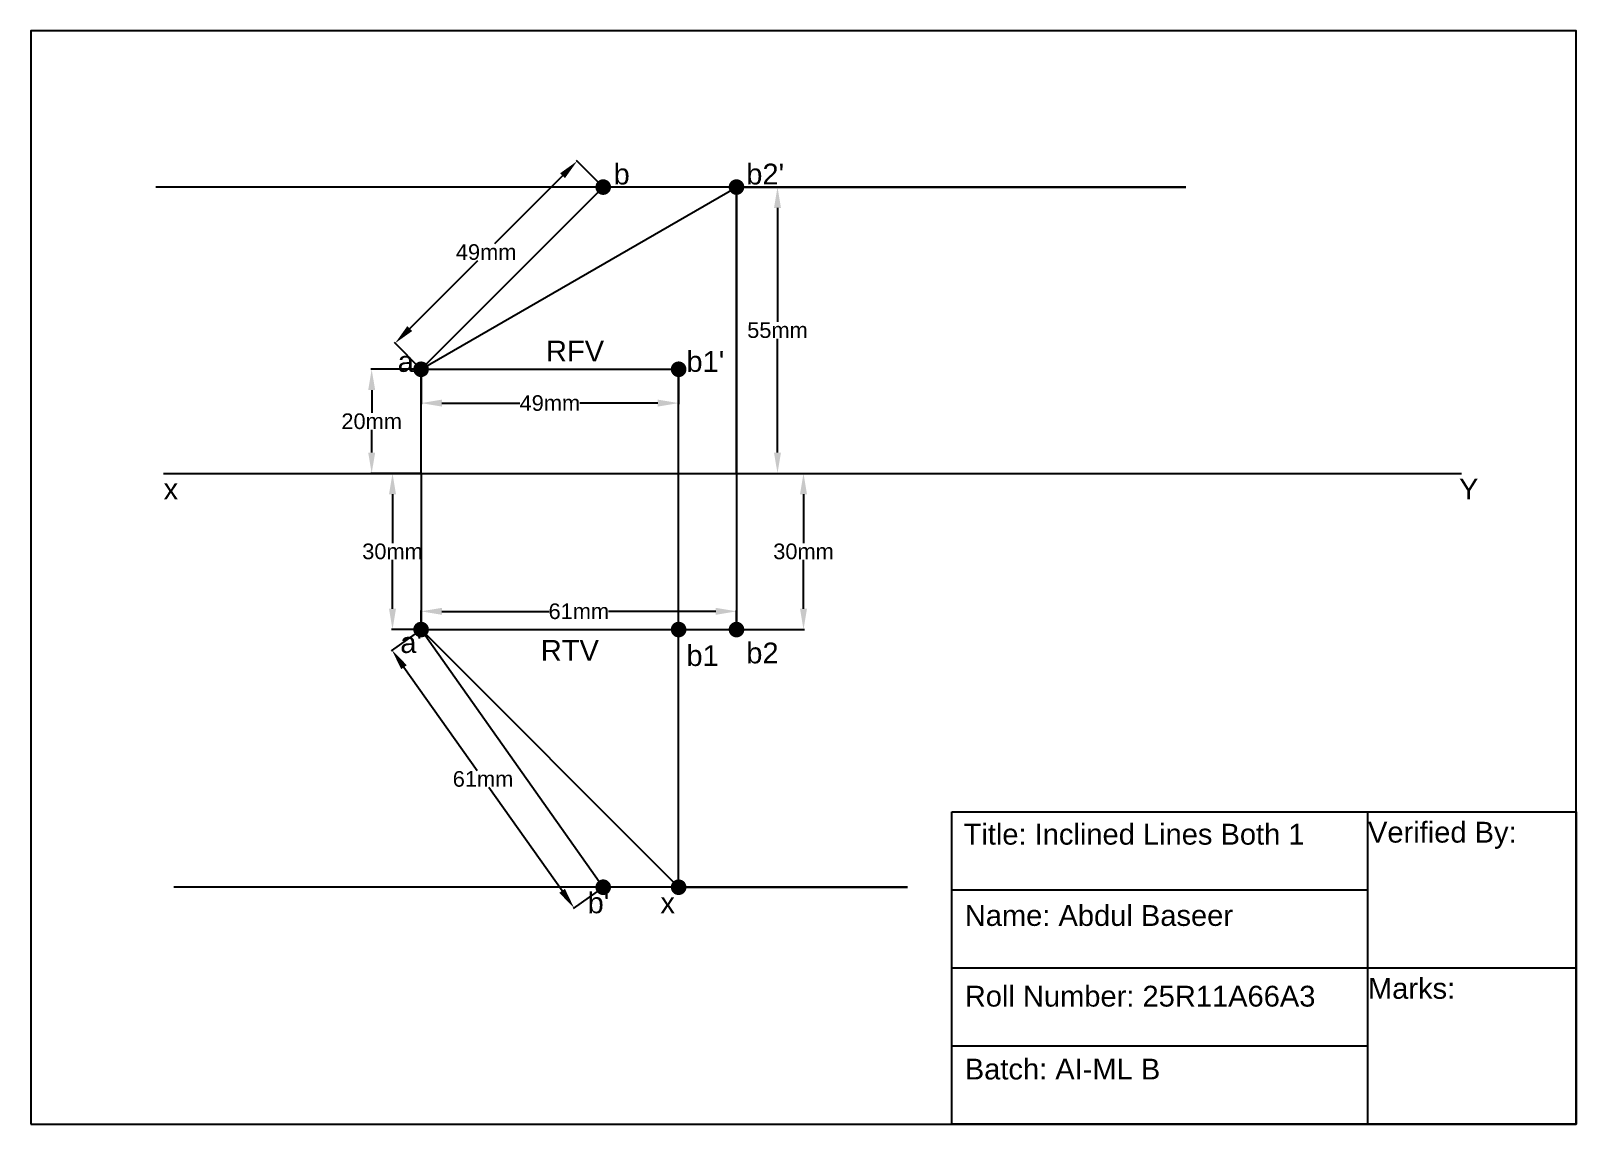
# Model space of a CAD drawing. Header units: millimetres. Extents: x 0 to 297, y 0 to 210.
import ezdxf

# ---------------------------------------------------------------- set-up
doc = ezdxf.new("R2010")
doc.units = ezdxf.units.MM
doc.header["$MEASUREMENT"] = 0
for name, color, linetype in [('Final Lines', 1, 'Continuous'), ('Points', 6, 'Continuous'), ('ProjLin', 2, 'Continuous'), ('RefLin', 3, 'Continuous'), ('RTFRFV', 4, 'Continuous')]:
    doc.layers.add(name, color=color, linetype=linetype)
doc.styles.get("Standard").update_dxf_attribs({"font": 'arial.ttf'})
doc.dimstyles.get("Standard").update_dxf_attribs({"dimtxt": 3, "dimasz": 4, "dimexe": 0.18, "dimexo": 0.0625, "dimgap": 0.09, "dimtad": 0, "dimtih": 1, "dimtoh": 1, "dimdec": 0, "dimzin": 0, "dimdsep": 46, "dimtxsty": 'Standard', "dimcen": 0.09, "dimadec": 0, "dimazin": 0, "dimtfac": 1, "dimtdec": 0, "dimtofl": 0, "dimtmove": 0, "dimatfit": 3, "dimfxl": 1, "dimtolj": 1, "dimtzin": 0, "dimarcsym": 0})

# ---------------------------------------------------------------- blocks, each defined once
blk = doc.blocks.new('*D5')
at = {"color": 0, "lineweight": -2, "transparency": 16777216}
for p, q in [((74.94, 145), (65.32, 145)), ((65.5, 141), (65.5, 136.62)), ((65.5, 129), (65.5, 133.38)), ((74.94, 125), (65.32, 125))]:
    blk.add_line(p, q, dxfattribs=at)
at = {"color": 0, "transparency": 16777216}
for points in [[(64.83, 141), (66.17, 141), (65.5, 145)], [(64.83, 129), (66.17, 129), (65.5, 125)]]:
    blk.add_solid(points, dxfattribs=at)
at = {"layer": 'Defpoints', "color": 0, "transparency": 16777216}
for p in [(65.5, 145), (75, 145), (75, 125)]:
    blk.add_point(p, dxfattribs=at)
at = {"color": 0, "transparency": 16777216, "insert": (65.5, 135), "char_height": 3, "attachment_point": 5}
blk.add_mtext('\\A1;20mm', dxfattribs=at)
blk = doc.blocks.new('*D6')
at = {"color": 0, "lineweight": -2, "transparency": 16777216}
for p, q in [((74.94, 125), (69.32, 125)), ((69.5, 121), (69.5, 111.62)), ((69.5, 99), (69.5, 108.38)), ((74.94, 95), (69.32, 95))]:
    blk.add_line(p, q, dxfattribs=at)
at = {"color": 0, "transparency": 16777216}
for points in [[(68.83, 121), (70.17, 121), (69.5, 125)], [(68.83, 99), (70.17, 99), (69.5, 95)]]:
    blk.add_solid(points, dxfattribs=at)
at = {"layer": 'Defpoints', "color": 0, "transparency": 16777216}
for p in [(75, 125), (69.5, 95), (75, 95)]:
    blk.add_point(p, dxfattribs=at)
at = {"color": 0, "transparency": 16777216, "insert": (69.5, 110), "char_height": 3, "attachment_point": 5}
blk.add_mtext('\\A1;30mm', dxfattribs=at)
blk = doc.blocks.new('*D8')
at = {"color": 0, "lineweight": -2, "transparency": 16777216}
for p, q in [((135.68, 180), (143.68, 180)), ((143.5, 176), (143.5, 154.12)), ((143.5, 129), (143.5, 150.88)), ((135.68, 125), (143.68, 125))]:
    blk.add_line(p, q, dxfattribs=at)
at = {"color": 0, "transparency": 16777216}
for points in [[(142.83, 176), (144.17, 176), (143.5, 180)], [(142.83, 129), (144.17, 129), (143.5, 125)]]:
    blk.add_solid(points, dxfattribs=at)
at = {"layer": 'Defpoints', "color": 0, "transparency": 16777216}
for p in [(135.62, 180), (143.5, 180), (135.62, 125)]:
    blk.add_point(p, dxfattribs=at)
at = {"color": 0, "transparency": 16777216, "insert": (143.5, 152.5), "char_height": 3, "attachment_point": 5}
blk.add_mtext('\\A1;55mm', dxfattribs=at)
blk = doc.blocks.new('*D9')
at = {"color": 0, "lineweight": -2, "transparency": 16777216}
for p, q in [((135.68, 125), (148.68, 125)), ((148.5, 121), (148.5, 111.62)), ((148.5, 99), (148.5, 108.38)), ((135.68, 95), (148.68, 95))]:
    blk.add_line(p, q, dxfattribs=at)
at = {"color": 0, "transparency": 16777216}
for points in [[(147.83, 121), (149.17, 121), (148.5, 125)], [(147.83, 99), (149.17, 99), (148.5, 95)]]:
    blk.add_solid(points, dxfattribs=at)
at = {"layer": 'Defpoints', "color": 0, "transparency": 16777216}
for p in [(135.62, 125), (135.62, 95), (148.5, 95)]:
    blk.add_point(p, dxfattribs=at)
at = {"color": 0, "transparency": 16777216, "insert": (148.5, 110), "char_height": 3, "attachment_point": 5}
blk.add_mtext('\\A1;30mm', dxfattribs=at)
blk = doc.blocks.new('*D10')
at = {"color": 0, "lineweight": -2, "transparency": 16777216}
for p, q in [((109.96, 180.04), (104.87, 185.13)), ((102.17, 182.17), (89.12, 169.12)), ((72.83, 152.83), (85.88, 165.88)), ((74.96, 145.04), (69.87, 150.13))]:
    blk.add_line(p, q, dxfattribs=at)
at = {"color": 0, "transparency": 16777216}
for points in [[(101.7, 182.64), (102.64, 181.7), (105, 185)], [(72.36, 153.3), (73.3, 152.36), (70, 150)]]:
    blk.add_solid(points, dxfattribs=at)
at = {"layer": 'Defpoints', "color": 0, "transparency": 16777216}
for p in [(105, 185), (110, 180), (75, 145)]:
    blk.add_point(p, dxfattribs=at)
at = {"color": 0, "transparency": 16777216, "insert": (87.5, 167.5), "char_height": 3, "attachment_point": 5}
blk.add_mtext('\\A1;49mm', dxfattribs=at)
blk = doc.blocks.new('*D11')
at = {"color": 0, "lineweight": -2, "transparency": 16777216}
for p, q in [((74.95, 94.96), (69.25, 90.94)), ((71.71, 87.77), (85.75, 67.91)), ((102.09, 44.81), (88.05, 64.67)), ((109.95, 45.47), (104.25, 41.44))]:
    blk.add_line(p, q, dxfattribs=at)
at = {"color": 0, "transparency": 16777216}
for points in [[(72.25, 88.16), (71.17, 87.39), (69.4, 91.04)], [(102.64, 45.19), (101.55, 44.42), (104.4, 41.54)]]:
    blk.add_solid(points, dxfattribs=at)
at = {"layer": 'Defpoints', "color": 0, "transparency": 16777216}
for p in [(75, 95), (110, 45.5), (104.4, 41.54)]:
    blk.add_point(p, dxfattribs=at)
at = {"color": 0, "transparency": 16777216, "insert": (86.9, 66.29), "char_height": 3, "attachment_point": 5}
blk.add_mtext('\\A1;61mm', dxfattribs=at)
blk = doc.blocks.new('*D12')
at = {"color": 0, "lineweight": -2, "transparency": 16777216}
for p, q in [((75, 95.06), (75, 98.68)), ((79, 98.5), (99.61, 98.5)), ((131.62, 98.5), (111.01, 98.5)), ((135.62, 95.06), (135.62, 98.68))]:
    blk.add_line(p, q, dxfattribs=at)
at = {"color": 0, "transparency": 16777216}
for points in [[(79, 99.17), (79, 97.83), (75, 98.5)], [(131.62, 99.17), (131.62, 97.83), (135.62, 98.5)]]:
    blk.add_solid(points, dxfattribs=at)
at = {"layer": 'Defpoints', "color": 0, "transparency": 16777216}
for p in [(135.62, 98.5), (75, 95), (135.62, 95)]:
    blk.add_point(p, dxfattribs=at)
at = {"color": 0, "transparency": 16777216, "insert": (105.31, 98.5), "char_height": 3, "attachment_point": 5}
blk.add_mtext('\\A1;61mm', dxfattribs=at)
blk = doc.blocks.new('*D13')
at = {"color": 0, "lineweight": -2, "transparency": 16777216}
for p, q in [((75, 144.94), (75, 138.32)), ((124.5, 144.94), (124.5, 138.32)), ((79, 138.5), (94, 138.5)), ((120.5, 138.5), (105.5, 138.5))]:
    blk.add_line(p, q, dxfattribs=at)
at = {"color": 0, "transparency": 16777216}
for points in [[(79, 139.17), (79, 137.83), (75, 138.5)], [(120.5, 139.17), (120.5, 137.83), (124.5, 138.5)]]:
    blk.add_solid(points, dxfattribs=at)
at = {"layer": 'Defpoints', "color": 0, "transparency": 16777216}
for p in [(75, 145), (124.5, 145), (124.5, 138.5)]:
    blk.add_point(p, dxfattribs=at)
at = {"color": 0, "transparency": 16777216, "insert": (99.75, 138.5), "char_height": 3, "attachment_point": 5}
blk.add_mtext('\\A1;49mm', dxfattribs=at)

msp = doc.modelspace()

# ---------------------------------------------------------------- linework, layer by layer
for p, q in [((135.62, 125), (135.62, 180)), ((135.62, 125), (135.62, 95)), ((177, 0), (177, 60)), ((177, 60), (297, 60)), ((257, 0), (257, 60)), ((297, 60), (297, 0)), ((177, 45), (257, 45)), ((177, 30), (297, 30)), ((177, 15), (257, 15)), ((297, 0), (177, 0))]:
    msp.add_line(p, q)
msp.add_lwpolyline([(0, 0), (297, 0), (297, 210), (0, 210)], close=True)
at = {"layer": 'Final Lines'}
for p, q in [((75, 145), (110, 180)), ((75, 95), (110, 45.5))]:
    msp.add_line(p, q, dxfattribs=at)
at = {"layer": 'Points', "const_width": 1.5}
for points in [[(109.25, 180, 1), (110.75, 180, 1)], [(134.87, 180, 1), (136.37, 180, 1)], [(74.25, 145, 1), (75.75, 145, 1)], [(123.75, 145, 1), (125.25, 145, 1)], [(74.25, 95, 1), (75.75, 95, 1)], [(123.75, 95, 1), (125.25, 95, 1)], [(134.87, 95, 1), (136.37, 95, 1)], [(109.25, 45.5, 1), (110.75, 45.5, 1)], [(123.75, 45.5, 1), (125.25, 45.5, 1)]]:
    msp.add_lwpolyline(points, format="xyb", close=True, dxfattribs=at)
at = {"layer": 'ProjLin'}
for p, q in [((75, 145), (135.62, 180)), ((135.62, 180), (135.62, 95)), ((75, 125), (75, 145)), ((124.5, 45.5), (124.5, 145)), ((75, 125), (75, 95)), ((75, 95), (124.5, 45.5))]:
    msp.add_line(p, q, dxfattribs=at)
at = {"layer": 'RefLin'}
for p, q in [((222, 180), (24, 180)), ((135.62, 180), (222, 180)), ((25.5, 125), (275, 125)), ((168.5, 45.5), (27.5, 45.5)), ((124.5, 45.5), (168.5, 45.5))]:
    msp.add_line(p, q, dxfattribs=at)
at = {"layer": 'RTFRFV'}
for p, q in [((75, 145), (124.5, 145)), ((75, 95), (135.62, 95))]:
    msp.add_line(p, q, dxfattribs=at)

# ---------------------------------------------------------------- texts
for s, p in [('b', (112, 180.5)), ("b2'", (137.5, 180.5)), ('RFV', (99, 146.5)), ("b1'", (126, 144.5)), ('a', (70.5, 144.5)), ('x', (25.5, 120)), ('Y', (274.5, 120)), ("a'", (71, 90.5)), ('RTV', (98, 89)), ('b1', (126, 88)), ('b2', (137.5, 88.5)), ('Title: Inclined Lines Both 1', (179.27, 53.68)), ('Verified By:', (257, 54.07)), ("b'", (107, 40.5)), ('x', (121, 40.5)), ('Name: Abdul Baseer', (179.5, 38.07)), ('Roll Number: 25R11A66A3', (179.5, 22.57)), ('Marks:', (257, 24.07)), ('Batch: AI-ML B', (179.5, 8.57))]:
    msp.add_text(s, height=4).set_placement(p)

# ---------------------------------------------------------------- dimensions: what is measured, and where the dimension line sits
for p1, p2, distance, picture, middle in [((75, 145), (110, 180), 7.07, '*D10', (87.5, 167.5)), ((75, 95), (110, 45.5), -6.86, '*D11', (86.9, 66.29))]:
    dim = msp.add_aligned_dim(p1=p1, p2=p2, distance=distance, dimstyle='Standard', override={"dimpost": 'mm'})
    dim.commit()
    dim.dimension.update_dxf_attribs({"geometry": picture, "text_midpoint": middle})
for base, p1, p2, picture, middle in [((143.5, 180), (135.62, 125), (135.62, 180), '*D8', (143.5, 152.5)), ((65.5, 145), (75, 125), (75, 145), '*D5', (65.5, 135)), ((69.5, 95), (75, 125), (75, 95), '*D6', (69.5, 110)), ((148.5, 95), (135.62, 125), (135.62, 95), '*D9', (148.5, 110))]:
    dim = msp.add_linear_dim(base=base, p1=p1, p2=p2, angle=90, dimstyle='Standard', override={"dimpost": 'mm'})
    dim.commit()
    dim.dimension.update_dxf_attribs({"geometry": picture, "text_midpoint": middle})
for base, p1, p2, picture, middle in [((124.4975, 138.5), (75, 145), (124.4975, 145), '*D13', (99.7487, 138.5)), ((135.62, 98.5), (75, 95), (135.62, 95), '*D12', (105.31, 98.5))]:
    dim = msp.add_linear_dim(base=base, p1=p1, p2=p2, dimstyle='Standard', override={"dimpost": 'mm'})
    dim.commit()
    dim.dimension.update_dxf_attribs({"geometry": picture, "text_midpoint": middle})

doc.saveas('drawing.dxf')
